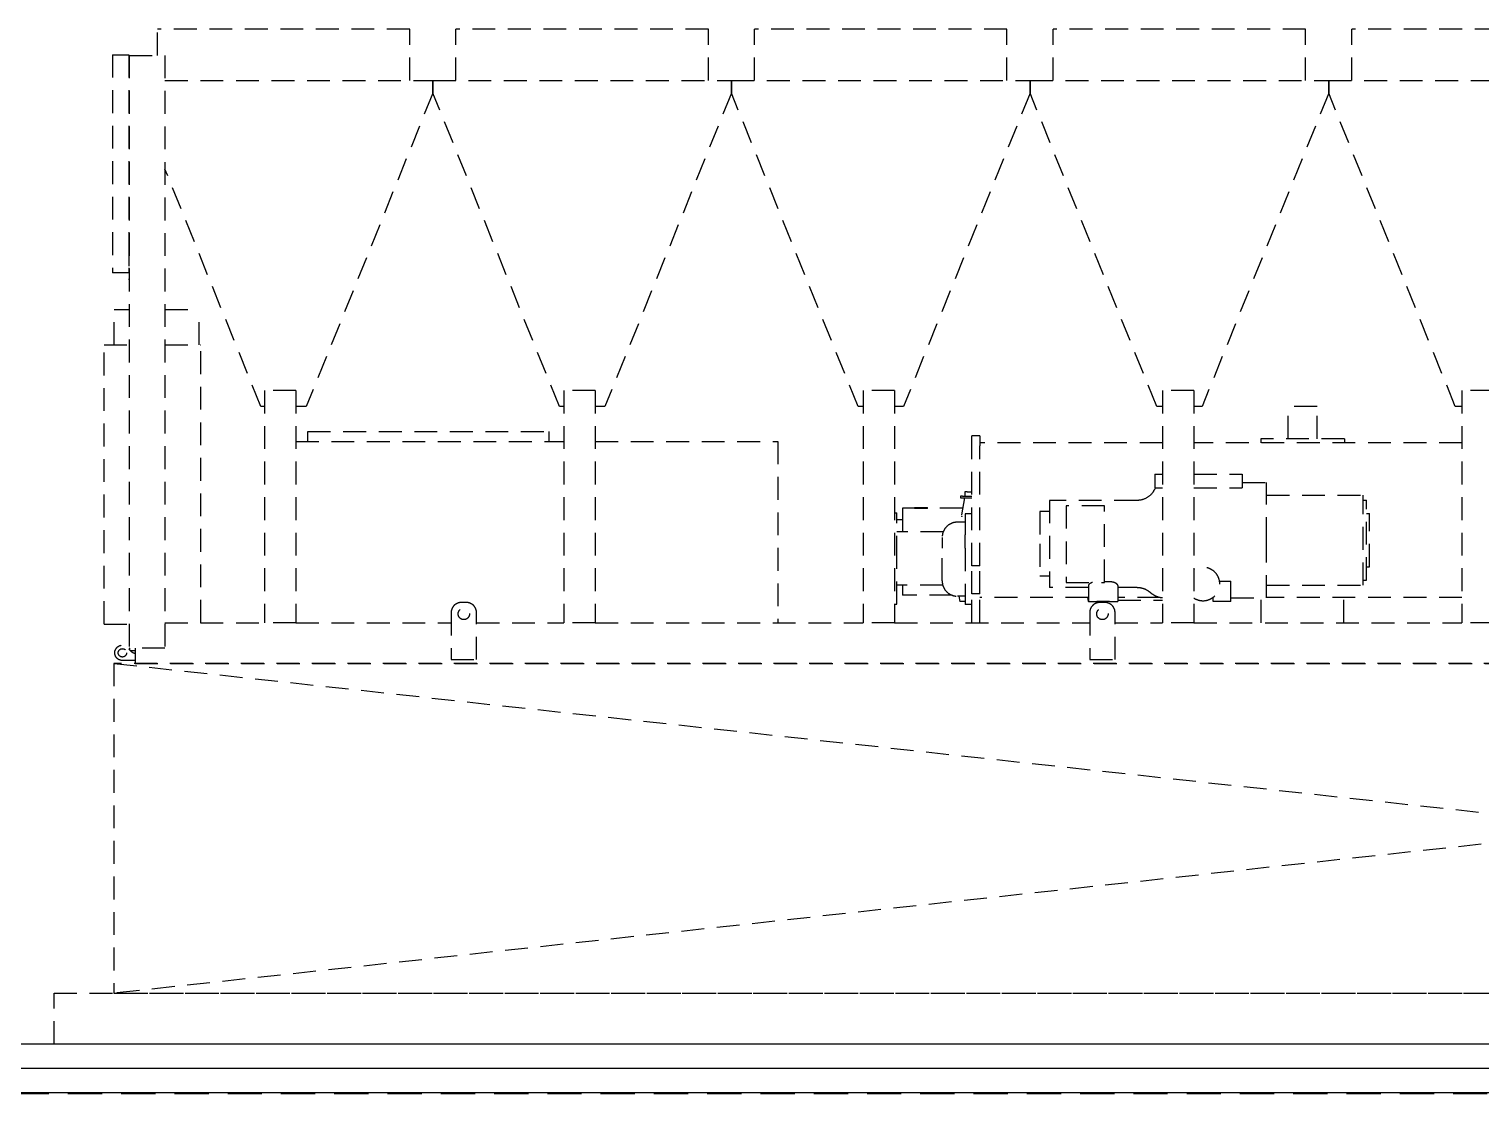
# Model space of a CAD drawing. Header units: millimetres. Extents: x 19868 to 801382, y -4805 to 85279.
# Drawn here: x 122075 to 127798, y 74882 to 79079 of the extents above; entities that cross this region are included whole.
import ezdxf

# ---------------------------------------------------------------- set-up
doc = ezdxf.new("R2010")
doc.units = ezdxf.units.MM
doc.header["$LTSCALE"] = 250
doc.linetypes.add('HID', pattern=[2.8, 1.8, -1])
for name, color, linetype in [('A-ELE-252', 252, 'Continuous'), ('A-FIN', 6, 'Continuous'), ('A-FIN-8', 8, 'Continuous'), ('A-HAT-WIREMESH', 9, 'g_mesh'), ('A-WP', 1, 'HID')]:
    doc.layers.add(name, color=color, linetype=linetype)
doc.styles.add('Gdim', font='')
doc.styles.get('Gdim').set_extended_font_data('Dotum')
doc.linetypes.add('g_mesh', pattern='A,10,-0.8,["X",Gdim,S=0.6,R=0,X=-0.15,Y=-0.3],-0.8', length=11.6)

# ---------------------------------------------------------------- blocks, each defined once
blk = doc.blocks.new('냉동기')
at = {"layer": 'A-ELE-252', "linetype": 'HID', "ltscale": 0.2, "extrusion": (0, 1, 0)}
for p, q in [((198171.1, 69695.9), (197176.1, 69695.9)), ((197176.1, 69591.9), (197176.1, 69695.9)), ((198171.1, 69695.9), (197176.1, 69695.9)), ((197176.1, 69591.9), (197176.1, 69695.9)), ((198171.1, 69493.4), (198171.1, 69695.9)), ((198171.1, 69493.4), (198171.1, 69695.9)), ((199348.1, 69695.9), (198353.1, 69695.9)), ((198353.1, 69493.4), (198353.1, 69695.9)), ((199348.1, 69695.9), (198353.1, 69695.9)), ((198353.1, 69493.4), (198353.1, 69695.9)), ((199348.1, 69493.4), (199348.1, 69695.9)), ((199348.1, 69493.4), (199348.1, 69695.9)), ((200525.1, 69695.9), (199530.1, 69695.9)), ((199530.1, 69493.4), (199530.1, 69695.9)), ((200525.1, 69695.9), (199530.1, 69695.9)), ((199530.1, 69493.4), (199530.1, 69695.9)), ((200525.1, 69493.4), (200525.1, 69695.9)), ((200525.1, 69493.4), (200525.1, 69695.9)), ((201702.1, 69695.9), (200707.1, 69695.9)), ((200707.1, 69493.4), (200707.1, 69695.9)), ((201702.1, 69695.9), (200707.1, 69695.9)), ((200707.1, 69493.4), (200707.1, 69695.9)), ((201702.1, 69493.4), (201702.1, 69695.9)), ((201702.1, 69493.4), (201702.1, 69695.9)), ((202879.1, 69695.9), (201884.1, 69695.9)), ((201884.1, 69493.4), (201884.1, 69695.9)), ((202879.1, 69695.9), (201884.1, 69695.9)), ((201884.1, 69493.4), (201884.1, 69695.9)), ((196999.1, 69594.9), (197063.1, 69594.9)), ((196999.1, 69594.9), (196999.1, 68734.9)), ((196999.1, 69594.9), (197063.1, 69594.9)), ((196999.1, 69594.9), (196999.1, 68734.9)), ((197063.1, 69594.9), (197063.1, 68734.9)), ((197063.1, 69594.9), (197063.1, 68734.9)), ((197065.1, 69591.9), (197065.1, 67255.4)), ((197065.1, 69591.9), (197206.1, 69591.9)), ((197065.1, 69591.9), (197065.1, 67255.4)), ((197065.1, 69591.9), (197206.1, 69591.9)), ((197206.1, 69591.9), (197206.1, 67255.4)), ((197206.1, 69591.9), (197206.1, 67255.4)), ((197206.1, 69493.4), (198262.1, 69493.4)), ((197206.1, 69493.4), (198262.1, 69493.4)), ((198262.1, 69443.4), (198262.1, 69493.4)), ((198262.1, 69493.4), (199439.1, 69493.4)), ((198262.1, 69493.4), (198262.1, 69443.4)), ((198262.1, 69443.4), (198262.1, 69493.4)), ((198262.1, 69493.4), (199439.1, 69493.4)), ((198262.1, 69493.4), (198262.1, 69443.4)), ((199439.1, 69493.4), (199439.1, 69443.4)), ((199439.1, 69443.4), (199439.1, 69493.4)), ((199439.1, 69493.4), (200616.1, 69493.4)), ((199439.1, 69443.4), (199439.1, 69493.4)), ((199439.1, 69493.4), (200616.1, 69493.4)), ((199439.1, 69493.4), (199439.1, 69443.4)), ((200616.1, 69493.4), (200616.1, 69443.4)), ((200616.1, 69443.4), (200616.1, 69493.4)), ((200616.1, 69493.4), (201793.1, 69493.4)), ((200616.1, 69493.4), (200616.1, 69443.4)), ((200616.1, 69443.4), (200616.1, 69493.4)), ((200616.1, 69493.4), (201793.1, 69493.4)), ((201793.1, 69493.4), (201793.1, 69443.4)), ((201793.1, 69443.4), (201793.1, 69493.4)), ((201793.1, 69493.4), (202970.1, 69493.4)), ((201793.1, 69443.4), (201793.1, 69493.4)), ((201793.1, 69493.4), (202970.1, 69493.4)), ((201793.1, 69493.4), (201793.1, 69443.4)), ((198262.1, 69443.4), (197763.2, 68208.4)), ((198262.1, 69443.4), (197763.2, 68208.4)), ((198761.1, 68208.4), (198262.1, 69443.4)), ((198761.1, 68208.4), (198262.1, 69443.4)), ((199439.1, 69443.4), (198940.2, 68208.4)), ((199439.1, 69443.4), (198940.2, 68208.4)), ((199938.1, 68208.4), (199439.1, 69443.4)), ((199938.1, 68208.4), (199439.1, 69443.4)), ((200616.1, 69443.4), (200117.2, 68208.4)), ((200616.1, 69443.4), (200117.2, 68208.4)), ((201115.1, 68208.4), (200616.1, 69443.4)), ((201115.1, 68208.4), (200616.1, 69443.4)), ((201793.1, 69443.4), (201294.2, 68208.4)), ((201793.1, 69443.4), (201294.2, 68208.4)), ((202292.1, 68208.4), (201793.1, 69443.4)), ((202292.1, 68208.4), (201793.1, 69443.4)), ((197584.1, 68208.4), (197206.1, 69143.9)), ((197584.1, 68208.4), (197206.1, 69143.9)), ((197065.1, 68850.9), (197063.1, 68850.9)), ((197063.1, 68850.9), (197063.1, 68707.9)), ((197065.1, 68850.9), (197063.1, 68850.9)), ((197063.1, 68850.9), (197063.1, 68707.9)), ((197063.1, 68734.9), (196999.1, 68734.9)), ((197063.1, 68734.9), (196999.1, 68734.9)), ((197063.1, 68707.9), (197065.1, 68707.9)), ((197063.1, 68707.9), (197065.1, 68707.9)), ((197006.1, 68590.4), (197065.1, 68590.4)), ((197006.1, 68450.9), (197006.1, 68590.4)), ((197006.1, 68590.4), (197065.1, 68590.4)), ((197006.1, 68450.9), (197006.1, 68590.4)), ((197206.1, 68590.4), (197341.1, 68590.4)), ((197206.1, 68590.4), (197341.1, 68590.4)), ((197341.1, 68450.9), (197341.1, 68590.4)), ((197341.1, 68450.9), (197341.1, 68590.4)), ((196966.1, 67350.9), (196966.1, 68450.9)), ((196966.1, 68450.9), (197065.1, 68450.9)), ((196966.1, 67350.9), (196966.1, 68450.9)), ((196966.1, 68450.9), (197065.1, 68450.9)), ((197206.1, 68450.9), (197347.6, 68450.9)), ((197206.1, 68450.9), (197347.6, 68450.9)), ((197347.6, 67355.9), (197347.6, 68450.9)), ((197347.6, 67355.9), (197347.6, 68450.9)), ((197598.1, 68270.9), (197598.1, 67355.9)), ((197722.1, 68270.9), (197598.1, 68270.9)), ((197598.1, 68270.9), (197598.1, 67355.9)), ((197722.1, 68270.9), (197598.1, 68270.9)), ((197722.1, 68270.9), (197722.1, 67355.9)), ((197722.1, 68270.9), (197722.1, 67355.9)), ((198778.1, 68270.9), (198778.1, 67355.9)), ((198902.1, 68270.9), (198778.1, 68270.9)), ((198778.1, 68270.9), (198778.1, 67355.9)), ((198902.1, 68270.9), (198778.1, 68270.9)), ((198902.1, 68270.9), (198902.1, 67355.9)), ((198902.1, 68270.9), (198902.1, 67355.9)), ((199958.1, 68270.9), (199958.1, 67355.9)), ((200082.1, 68270.9), (199958.1, 68270.9)), ((199958.1, 68270.9), (199958.1, 67355.9)), ((200082.1, 68270.9), (199958.1, 68270.9)), ((200082.1, 68270.9), (200082.1, 67355.9)), ((200082.1, 68270.9), (200082.1, 67355.9)), ((201138.1, 68270.9), (201138.1, 67355.9)), ((201262.1, 68270.9), (201138.1, 68270.9)), ((201138.1, 68270.9), (201138.1, 67355.9)), ((201262.1, 68270.9), (201138.1, 68270.9)), ((201262.1, 68270.9), (201262.1, 67355.9)), ((201262.1, 68270.9), (201262.1, 67355.9)), ((202318.1, 68270.9), (202318.1, 67355.9)), ((202442.1, 68270.9), (202318.1, 68270.9)), ((202318.1, 68270.9), (202318.1, 67355.9)), ((202442.1, 68270.9), (202318.1, 68270.9)), ((197598.1, 68208.4), (197584.1, 68208.4)), ((197598.1, 68208.4), (197584.1, 68208.4)), ((197763.2, 68208.4), (197722.1, 68208.4)), ((197763.2, 68208.4), (197722.1, 68208.4)), ((198778.1, 68208.4), (198761.1, 68208.4)), ((198778.1, 68208.4), (198761.1, 68208.4)), ((198940.2, 68208.4), (198902.1, 68208.4)), ((198940.2, 68208.4), (198902.1, 68208.4)), ((199958.1, 68208.4), (199938.1, 68208.4)), ((199958.1, 68208.4), (199938.1, 68208.4)), ((200117.2, 68208.4), (200082.1, 68208.4)), ((200117.2, 68208.4), (200082.1, 68208.4)), ((201138.1, 68208.4), (201115.1, 68208.4)), ((201138.1, 68208.4), (201115.1, 68208.4)), ((201294.2, 68208.4), (201262.1, 68208.4)), ((201294.2, 68208.4), (201262.1, 68208.4)), ((201747.1, 68208.3), (201633.1, 68208.3)), ((201633.1, 68081.3), (201633.1, 68208.3)), ((201747.1, 68208.3), (201633.1, 68208.3)), ((201633.1, 68081.3), (201633.1, 68208.3)), ((201747.1, 68081.3), (201747.1, 68208.3)), ((201747.1, 68081.3), (201747.1, 68208.3)), ((202318.1, 68208.4), (202292.1, 68208.4)), ((202318.1, 68208.4), (202292.1, 68208.4)), ((197769.1, 68070.9), (197769.1, 68110.2)), ((197769.1, 68110.2), (198719.1, 68110.2)), ((197769.1, 68070.9), (197769.1, 68110.2)), ((197769.1, 68110.2), (198719.1, 68110.2)), ((198719.1, 68110.2), (198719.1, 68070.9)), ((198719.1, 68110.2), (198719.1, 68070.9)), ((197722.1, 68070.9), (198778.1, 68070.9)), ((197722.1, 68070.9), (198778.1, 68070.9)), ((198902.1, 68070.9), (199622.1, 68070.9)), ((198902.1, 68070.9), (199622.1, 68070.9)), ((199622.1, 68070.9), (199622.1, 67355.9)), ((199622.1, 68070.9), (199622.1, 67355.9)), ((200386.1, 68052.9), (200386.1, 68092.9)), ((200418.1, 68092.9), (200386.1, 68092.9)), ((200386.1, 68052.9), (200386.1, 68092.9)), ((200418.1, 68092.9), (200386.1, 68092.9)), ((200386.1, 67580.9), (200386.1, 68052.9)), ((200386.1, 67580.9), (200386.1, 68052.9)), ((200418.1, 68092.9), (200418.1, 68052.9)), ((200418.1, 68092.9), (200418.1, 68052.9)), ((201138.1, 68064.9), (200418.1, 68064.9)), ((201138.1, 68064.9), (200418.1, 68064.9)), ((200418.1, 67580.9), (200418.1, 68052.9)), ((200418.1, 67580.9), (200418.1, 68052.9)), ((202318.1, 68064.9), (201262.1, 68064.9)), ((202318.1, 68064.9), (201262.1, 68064.9)), ((201855.1, 68081.3), (201525.1, 68081.3)), ((201525.1, 68081.3), (201525.1, 68064.9)), ((201855.1, 68081.3), (201525.1, 68081.3)), ((201525.1, 68081.3), (201525.1, 68064.9)), ((201855.1, 68081.3), (201855.1, 68064.9)), ((201855.1, 68081.3), (201855.1, 68064.9)), ((201107.9, 67942.1), (201138.1, 67942.1)), ((201107.9, 67942.1), (201107.9, 67887.2)), ((201107.9, 67942.1), (201138.1, 67942.1)), ((201107.9, 67942.1), (201107.9, 67887.2)), ((201262.1, 67942.1), (201452.6, 67942.1)), ((201262.1, 67942.1), (201452.6, 67942.1)), ((201452.6, 67942.1), (201452.6, 67887.2)), ((201452.6, 67942.1), (201452.6, 67887.2)), ((201107.9, 67887.2), (201138.1, 67887.2)), ((201107.9, 67887.2), (201138.1, 67887.2)), ((201262.1, 67887.2), (201452.6, 67887.2)), ((201262.1, 67887.2), (201452.6, 67887.2)), ((201452.6, 67909.1), (201548.1, 67909.1)), ((201452.6, 67909.1), (201548.1, 67909.1)), ((201548.1, 67681.5), (201548.1, 67909.1)), ((201548.1, 67681.5), (201548.1, 67909.1)), ((200344.7, 67854.9), (200342.4, 67854.9)), ((200342.4, 67854.9), (200342.4, 67848.5)), ((200344.7, 67854.9), (200342.4, 67854.9)), ((200342.4, 67854.9), (200342.4, 67848.5)), ((200342.4, 67848.5), (200344.7, 67848.5)), ((200342.4, 67848.5), (200344.7, 67848.5)), ((200350.3, 67854.9), (200344.7, 67854.9)), ((200350.3, 67854.9), (200344.7, 67854.9)), ((200344.7, 67848.5), (200350.3, 67848.5)), ((200344.7, 67848.5), (200350.3, 67848.5)), ((200357.4, 67848.5), (200345.6, 67781.9)), ((200357.4, 67848.5), (200345.6, 67781.9)), ((200350.3, 67854.9), (200386.1, 67854.9)), ((200350.3, 67854.9), (200386.1, 67854.9)), ((200350.3, 67848.5), (200386.1, 67848.5)), ((200350.3, 67848.5), (200386.1, 67848.5)), ((200361.2, 67872), (200358.3, 67872)), ((200358.3, 67872), (200358.3, 67854.9)), ((200361.2, 67872), (200358.3, 67872)), ((200358.3, 67872), (200358.3, 67854.9)), ((200368.4, 67872), (200361.2, 67872)), ((200368.4, 67872), (200361.2, 67872)), ((200368.4, 67872), (200386.1, 67872)), ((200368.4, 67872), (200386.1, 67872)), ((200692.3, 67838.2), (200692.3, 67495.3)), ((201038, 67838.2), (200692.3, 67838.2)), ((200692.3, 67838.2), (200692.3, 67495.3)), ((201038, 67838.2), (200692.3, 67838.2)), ((201548.1, 67859.3), (201929.1, 67859.3)), ((201548.1, 67859.3), (201929.1, 67859.3)), ((201929.1, 67503.7), (201929.1, 67859.3)), ((201929.1, 67503.7), (201929.1, 67859.3)), ((201929.1, 67839), (201941.8, 67839)), ((201929.1, 67839), (201941.8, 67839)), ((201941.8, 67524), (201941.8, 67839)), ((201941.8, 67524), (201941.8, 67839)), ((200082.1, 67788.9), (200091.1, 67788.9)), ((200082.1, 67788.9), (200091.1, 67788.9)), ((200091.1, 67608.9), (200091.1, 67788.9)), ((200091.1, 67608.9), (200091.1, 67788.9)), ((200091.1, 67763.1), (200113.3, 67763.1)), ((200091.1, 67763.1), (200113.3, 67763.1)), ((200113.3, 67807.2), (200113.3, 67714.4)), ((200161.1, 67807.2), (200113.3, 67807.2)), ((200113.3, 67807.2), (200113.3, 67714.4)), ((200161.1, 67807.2), (200113.3, 67807.2)), ((200161.1, 67809.7), (200211.7, 67809.7)), ((200161.1, 67806.1), (200161.1, 67809.7)), ((200161.1, 67809.7), (200211.7, 67809.7)), ((200161.1, 67806.1), (200161.1, 67809.7)), ((200211.7, 67806.1), (200161.1, 67806.1)), ((200211.7, 67806.1), (200161.1, 67806.1)), ((200211.7, 67806.1), (200211.7, 67809.7)), ((200211.7, 67806.1), (200211.7, 67809.7)), ((200350.1, 67807.2), (200211.7, 67807.2)), ((200350.1, 67807.2), (200211.7, 67807.2)), ((200359.6, 67769.9), (200358.5, 67769.9)), ((200359.6, 67769.9), (200358.5, 67769.9)), ((200386.1, 67785.4), (200359.6, 67785.4)), ((200359.6, 67785.4), (200359.6, 67701.9)), ((200386.1, 67785.4), (200359.6, 67785.4)), ((200359.6, 67785.4), (200359.6, 67701.9)), ((200654.2, 67794.1), (200654.2, 67666.8)), ((200692.3, 67794.1), (200654.2, 67794.1)), ((200654.2, 67794.1), (200654.2, 67666.8)), ((200692.3, 67794.1), (200654.2, 67794.1)), ((200757.7, 67816.9), (200757.7, 67514.8)), ((200909.5, 67816.9), (200757.7, 67816.9)), ((200757.7, 67816.9), (200757.7, 67514.8)), ((200909.5, 67816.9), (200757.7, 67816.9)), ((200909.5, 67514.8), (200909.5, 67816.9)), ((200909.5, 67514.8), (200909.5, 67816.9)), ((201941.8, 67786.3), (201954.5, 67786.3)), ((201941.8, 67786.3), (201954.5, 67786.3)), ((201954.5, 67576.7), (201954.5, 67786.3)), ((201954.5, 67576.7), (201954.5, 67786.3)), ((200273.8, 67714.4), (200091.1, 67714.4)), ((200273.8, 67714.4), (200091.1, 67714.4)), ((200359.6, 67752.4), (200329.6, 67752.4)), ((200359.6, 67752.4), (200329.6, 67752.4)), ((200269.6, 67692.4), (200269.6, 67649.7)), ((200269.6, 67692.4), (200269.6, 67649.7)), ((200269.6, 67520.7), (200269.6, 67649.7)), ((200269.6, 67520.7), (200269.6, 67649.7)), ((200359.6, 67649.7), (200359.6, 67701.9)), ((200359.6, 67649.7), (200359.6, 67701.9)), ((200359.6, 67649.7), (200359.6, 67427.7)), ((200359.6, 67649.7), (200359.6, 67427.7)), ((200654.2, 67666.8), (200654.2, 67539.4)), ((200654.2, 67666.8), (200654.2, 67539.4)), ((201548.1, 67453.9), (201548.1, 67681.5)), ((201548.1, 67453.9), (201548.1, 67681.5)), ((200091.1, 67428.9), (200091.1, 67608.9)), ((200091.1, 67428.9), (200091.1, 67608.9)), ((200386.1, 67469.9), (200386.1, 67580.9)), ((200418.1, 67580.9), (200386.1, 67580.9)), ((200386.1, 67469.9), (200386.1, 67580.9)), ((200418.1, 67580.9), (200386.1, 67580.9)), ((200418.1, 67469.9), (200418.1, 67580.9)), ((200418.1, 67469.9), (200418.1, 67580.9)), ((200692.3, 67539.4), (200654.2, 67539.4)), ((200692.3, 67539.4), (200654.2, 67539.4)), ((201941.8, 67576.7), (201954.5, 67576.7)), ((201941.8, 67576.7), (201954.5, 67576.7)), ((200272.2, 67503.5), (200091.1, 67503.5)), ((200272.2, 67503.5), (200091.1, 67503.5)), ((200113.3, 67503.5), (200113.3, 67464.3)), ((200113.3, 67503.5), (200113.3, 67464.3)), ((200846.2, 67495.3), (200692.3, 67495.3)), ((200846.2, 67495.3), (200692.3, 67495.3)), ((200757.7, 67514.8), (200909.5, 67514.8)), ((200757.7, 67514.8), (200909.5, 67514.8)), ((200846.2, 67503.3), (200846.2, 67440.2)), ((200846.2, 67503.3), (200846.2, 67440.2)), ((200929.5, 67517.4), (200909.5, 67517.4)), ((200929.5, 67517.4), (200909.5, 67517.4)), ((200962.1, 67503.3), (200962.1, 67440.2)), ((200962.1, 67503.3), (200962.1, 67440.2)), ((201038, 67495.3), (200962.1, 67495.3)), ((201038, 67495.3), (200962.1, 67495.3)), ((201363, 67519.5), (201407.5, 67519.5)), ((201363, 67519.5), (201407.5, 67519.5)), ((201407.5, 67440.2), (201407.5, 67519.5)), ((201407.5, 67440.2), (201407.5, 67519.5)), ((201548.1, 67503.7), (201929.1, 67503.7)), ((201548.1, 67503.7), (201929.1, 67503.7)), ((201929.1, 67524), (201941.8, 67524)), ((201929.1, 67524), (201941.8, 67524)), ((198394.1, 67435.9), (198374.1, 67435.9)), ((198394.1, 67435.9), (198374.1, 67435.9)), ((200082.1, 67428.9), (200091.1, 67428.9)), ((200082.1, 67428.9), (200091.1, 67428.9)), ((200309.1, 67464.3), (200113.3, 67464.3)), ((200309.1, 67464.3), (200113.3, 67464.3)), ((200359.6, 67460.7), (200329.6, 67460.7)), ((200359.6, 67460.7), (200329.6, 67460.7)), ((200335.1, 67460.7), (200338.7, 67440.2)), ((200335.1, 67460.7), (200338.7, 67440.2)), ((200359.6, 67440.2), (200338.7, 67440.2)), ((200359.6, 67440.2), (200338.7, 67440.2)), ((200386.1, 67427.7), (200359.6, 67427.7)), ((200386.1, 67427.7), (200359.6, 67427.7)), ((200386.1, 67355.9), (200386.1, 67469.9)), ((200418.1, 67469.9), (200386.1, 67469.9)), ((200386.1, 67355.9), (200386.1, 67469.9)), ((200418.1, 67469.9), (200386.1, 67469.9)), ((200418.1, 67355.9), (200418.1, 67469.9)), ((200418.1, 67355.9), (200418.1, 67469.9)), ((200846.2, 67454.9), (200418.1, 67454.9)), ((200846.2, 67454.9), (200418.1, 67454.9)), ((200843, 67454.9), (200845.6, 67440.2)), ((200843, 67454.9), (200845.6, 67440.2)), ((200846.2, 67440.2), (200845.6, 67440.2)), ((200846.2, 67440.2), (200845.6, 67440.2)), ((200846.2, 67440.2), (200878.7, 67440.2)), ((200846.2, 67440.2), (200878.7, 67440.2)), ((200929.5, 67440.2), (200878.7, 67440.2)), ((200929.5, 67440.2), (200878.7, 67440.2)), ((200911.1, 67435.9), (200891.1, 67435.9)), ((200911.1, 67435.9), (200891.1, 67435.9)), ((200929.5, 67440.2), (200962.1, 67440.2)), ((200929.5, 67440.2), (200962.1, 67440.2)), ((201129, 67454.9), (200962.1, 67454.9)), ((201129, 67454.9), (200962.1, 67454.9)), ((200962.1, 67445.4), (201138.1, 67445.4)), ((200962.1, 67445.4), (201138.1, 67445.4)), ((201334.6, 67453.9), (201338.2, 67453.9)), ((201334.6, 67453.9), (201338.2, 67453.9)), ((201338, 67440.2), (201338, 67453.9)), ((201338, 67440.2), (201338, 67453.9)), ((201338.2, 67440.2), (201338, 67440.2)), ((201338.2, 67440.2), (201338, 67440.2)), ((201338.2, 67440.2), (201338.2, 67456.5)), ((201338.2, 67440.2), (201338.2, 67456.5)), ((201407.5, 67440.2), (201338.2, 67440.2)), ((201407.5, 67440.2), (201338.2, 67440.2)), ((201407.5, 67453.9), (201548.1, 67453.9)), ((201407.5, 67453.9), (201548.1, 67453.9)), ((201527.6, 67355.9), (201527.6, 67453.9)), ((201527.6, 67355.9), (201527.6, 67453.9)), ((202318.1, 67454.9), (201548.1, 67454.9)), ((202318.1, 67454.9), (201548.1, 67454.9)), ((201852.6, 67355.9), (201852.6, 67454.9)), ((201852.6, 67355.9), (201852.6, 67454.9)), ((198334.1, 67395.9), (198334.1, 67210.9)), ((198334.1, 67395.9), (198334.1, 67210.9)), ((198434.1, 67210.9), (198434.1, 67395.9)), ((198434.1, 67210.9), (198434.1, 67395.9)), ((200851.1, 67395.9), (200851.1, 67210.9)), ((200851.1, 67395.9), (200851.1, 67210.9)), ((200951.1, 67210.9), (200951.1, 67395.9)), ((200951.1, 67210.9), (200951.1, 67395.9)), ((196966.1, 67350.9), (197065.1, 67350.9)), ((196966.1, 67350.9), (197065.1, 67350.9)), ((197206.1, 67355.9), (197598.1, 67355.9)), ((197206.1, 67355.9), (197598.1, 67355.9)), ((197722.1, 67355.9), (197598.1, 67355.9)), ((197722.1, 67355.9), (197598.1, 67355.9)), ((197722.1, 67355.9), (198334.1, 67355.9)), ((197722.1, 67355.9), (198334.1, 67355.9)), ((198434.1, 67355.9), (198778.1, 67355.9)), ((198434.1, 67355.9), (198778.1, 67355.9)), ((198902.1, 67355.9), (198778.1, 67355.9)), ((198902.1, 67355.9), (198778.1, 67355.9)), ((198902.1, 67355.9), (199958.1, 67355.9)), ((198902.1, 67355.9), (199958.1, 67355.9)), ((200082.1, 67355.9), (199958.1, 67355.9)), ((200082.1, 67355.9), (199958.1, 67355.9)), ((200082.1, 67355.9), (200851.1, 67355.9)), ((200082.1, 67355.9), (200851.1, 67355.9)), ((200951.1, 67355.9), (201138.1, 67355.9)), ((200951.1, 67355.9), (201138.1, 67355.9)), ((201262.1, 67355.9), (201138.1, 67355.9)), ((201262.1, 67355.9), (201138.1, 67355.9)), ((201262.1, 67355.9), (202318.1, 67355.9)), ((201262.1, 67355.9), (202318.1, 67355.9)), ((202442.1, 67355.9), (202318.1, 67355.9)), ((202442.1, 67355.9), (202318.1, 67355.9)), ((197206.1, 67255.4), (197065.1, 67255.4)), ((197206.1, 67255.4), (197065.1, 67255.4)), ((197067.6, 67247.9), (197067.6, 67255.4)), ((197067.6, 67247.9), (197067.6, 67255.4)), ((197088.1, 67255.4), (197088.1, 67195.9)), ((197088.1, 67255.4), (197088.1, 67195.9)), ((197088.1, 67207.4), (197038.1, 67207.4)), ((197088.1, 67207.4), (197038.1, 67207.4)), ((197088.1, 67245.9), (197069.5, 67245.9)), ((197088.1, 67245.9), (197069.5, 67245.9)), ((197088.1, 67195.9), (208852.1, 67195.9)), ((197088.1, 67195.9), (208852.1, 67195.9)), ((198334.1, 67210.9), (198434.1, 67210.9)), ((198334.1, 67210.9), (198434.1, 67210.9)), ((200851.1, 67210.9), (200951.1, 67210.9)), ((200851.1, 67210.9), (200951.1, 67210.9))]:
    blk.add_line(p, q, dxfattribs=at)
at = {"layer": 'A-ELE-252', "linetype": 'HID', "ltscale": 0.2}
for centre, radius in [((198384.1, 67390.9), 22.5), ((198384.1, 67390.9), 22.5), ((200901.1, 67390.9), 22.5), ((200901.1, 67390.9), 22.5), ((197038.1, 67237.4), 16.5), ((197038.1, 67237.4), 16.5)]:
    blk.add_circle(centre, radius, dxfattribs=at)
at = {"layer": 'A-ELE-252', "linetype": 'HID', "ltscale": 0.2, "extrusion": (0, 0, -1)}
for centre, radius, start, end in [((-201038, 67914.4), 76.2, 211.3602, 270), ((-201038, 67914.4), 76.2, 211.3602, 270), ((-201038, 67419.1), 76.2, 90, 131.2321), ((-201038, 67419.1), 76.2, 90, 131.2321), ((-197038.1, 67237.4), 30, 270, 148.091), ((-197038.1, 67237.4), 30, 270, 148.091)]:
    blk.add_arc(centre, radius, start, end, dxfattribs=at)
at = {"layer": 'A-ELE-252', "linetype": 'HID', "ltscale": 0.2}
for centre, radius, start, end in [((200329.6, 67692.4), 60, 90, 180), ((200329.6, 67692.4), 60, 90, 180), ((201297.8, 67508.8), 66, 237.2949, 122.7051), ((201297.8, 67508.8), 66, 237.2949, 122.7051), ((200329.6, 67520.7), 60, 180, 270), ((200329.6, 67520.7), 60, 180, 270), ((198374.1, 67395.9), 40, 90, 180), ((198374.1, 67395.9), 40, 90, 180), ((198394.1, 67395.9), 40, 0, 90), ((198394.1, 67395.9), 40, 0, 90), ((200891.1, 67395.9), 40, 90, 180), ((200891.1, 67395.9), 40, 90, 180), ((200911.1, 67395.9), 40, 0, 90), ((200911.1, 67395.9), 40, 0, 90), ((197097.6, 67274.4), 40, 211.909, 256.3756), ((197097.6, 67274.4), 40, 211.909, 256.3756)]:
    blk.add_arc(centre, radius, start, end, dxfattribs=at)
blk.add_open_spline([(201103.1, 67874.8), (201105.5, 67878.9), (201108.2, 67882.9), (201111.7, 67887.2)], degree=3, dxfattribs=at)
blk.add_open_spline([(201103.1, 67874.8), (201105.5, 67878.9), (201108.2, 67882.9), (201111.7, 67887.2)], degree=3, dxfattribs=at)
for points, knots in [([(200348.6, 67773.7), (200347.8, 67774.5), (200347, 67775.6), (200346.5, 67776.6), (200346.4, 67776.8)], [0, 0, 0, 0, 4.584993, 5.730325, 5.730325, 5.730325, 5.730325]), ([(200348.6, 67773.7), (200347.8, 67774.5), (200347, 67775.6), (200346.5, 67776.6), (200346.4, 67776.8)], [0, 0, 0, 0, 4.584993, 5.730325, 5.730325, 5.730325, 5.730325]), ([(200861.6, 67514.8), (200861.3, 67514.7), (200861, 67514.6), (200859, 67513.9), (200857.5, 67513.2), (200854.6, 67511.9), (200853.1, 67511.1), (200850.7, 67509.5), (200849.6, 67508.7), (200847.9, 67507), (200847.2, 67506.2), (200846.4, 67504.7), (200846.2, 67503.9), (200846.2, 67503.3)], [1.749819, 1.749819, 1.749819, 1.749819, 1.848405, 1.848405, 2.46454, 2.46454, 3.12802, 3.12802, 3.791501, 3.791501, 4.454982, 4.454982, 5.118463, 5.118463, 5.118463, 5.118463]), ([(200861.6, 67514.8), (200861.3, 67514.7), (200861, 67514.6), (200859, 67513.9), (200857.5, 67513.2), (200854.6, 67511.9), (200853.1, 67511.1), (200850.7, 67509.5), (200849.6, 67508.7), (200847.9, 67507), (200847.2, 67506.2), (200846.4, 67504.7), (200846.2, 67503.9), (200846.2, 67503.3)], [1.749819, 1.749819, 1.749819, 1.749819, 1.848405, 1.848405, 2.46454, 2.46454, 3.12802, 3.12802, 3.791501, 3.791501, 4.454982, 4.454982, 5.118463, 5.118463, 5.118463, 5.118463]), ([(200962.1, 67503.3), (200962.1, 67503.9), (200961.9, 67504.7), (200961, 67506.2), (200960.3, 67507), (200958.6, 67508.7), (200957.5, 67509.5), (200955.1, 67511.1), (200953.7, 67511.9), (200950.8, 67513.2), (200949.2, 67513.9), (200945.7, 67515.1), (200943.9, 67515.6), (200939.9, 67516.5), (200937.9, 67516.8), (200933.7, 67517.3), (200931.6, 67517.4), (200929.5, 67517.4)], [15.063376, 15.063376, 15.063376, 15.063376, 15.726857, 15.726857, 16.390338, 16.390338, 17.053819, 17.053819, 17.7173, 17.7173, 18.333435, 18.333435, 18.94957, 18.94957, 19.565705, 19.565705, 20.181839, 20.181839, 20.181839, 20.181839]), ([(200962.1, 67503.3), (200962.1, 67503.9), (200961.9, 67504.7), (200961, 67506.2), (200960.3, 67507), (200958.6, 67508.7), (200957.5, 67509.5), (200955.1, 67511.1), (200953.7, 67511.9), (200950.8, 67513.2), (200949.2, 67513.9), (200945.7, 67515.1), (200943.9, 67515.6), (200939.9, 67516.5), (200937.9, 67516.8), (200933.7, 67517.3), (200931.6, 67517.4), (200929.5, 67517.4)], [15.063376, 15.063376, 15.063376, 15.063376, 15.726857, 15.726857, 16.390338, 16.390338, 17.053819, 17.053819, 17.7173, 17.7173, 18.333435, 18.333435, 18.94957, 18.94957, 19.565705, 19.565705, 20.181839, 20.181839, 20.181839, 20.181839]), ([(201138.1, 67454), (201130.9, 67454.2), (201124, 67455.7), (201111, 67460.5), (201105, 67463.8), (201095.6, 67470.3), (201091.8, 67473.3), (201088.2, 67476.4)], [0.099964, 0.099964, 0.099964, 0.099964, 1.149694, 1.149694, 2.332517, 2.332517, 3.247424, 3.247424, 3.247424, 3.247424]), ([(201138.1, 67454), (201130.9, 67454.2), (201124, 67455.7), (201111, 67460.5), (201105, 67463.8), (201095.6, 67470.3), (201091.8, 67473.3), (201088.2, 67476.4)], [0.099964, 0.099964, 0.099964, 0.099964, 1.149694, 1.149694, 2.332517, 2.332517, 3.247424, 3.247424, 3.247424, 3.247424])]:
    blk.add_open_spline(points, degree=3, knots=knots, dxfattribs=at)
blk = doc.blocks.new('A$C28c004de')
at = {"layer": 'A-ELE-252', "linetype": 'HID', "ltscale": 0.2}
blk.add_lwpolyline([(3061.3, 1500), (3061.3, 200), (14991.3, 200), (14991.3, 1500)], close=True, dxfattribs=at)
for points in [[(14991.3, 1500), (3061.3, 200)], [(3061.3, 1500), (14991.3, 200)], [(2825, 0), (2825, 200), (15295, 200), (15295, 0)]]:
    blk.add_lwpolyline(points, dxfattribs=at)
blk.add_blockref('냉동기', (-193943.8, -65695.9), dxfattribs=at)

msp = doc.modelspace()

# ---------------------------------------------------------------- linework, layer by layer
at = {"layer": 'A-FIN'}
msp.add_line((118456.2, 75078.9), (158820.2, 75078.9), dxfattribs=at)
at = {"layer": 'A-FIN-8'}
msp.add_line((159320, 74886.9), (117956.4, 74886.9), dxfattribs=at)
at = {"layer": 'A-HAT-WIREMESH', "ltscale": 0.6}
msp.add_line((159330.2, 74982.9), (117946.2, 74982.9), dxfattribs=at)
at = {"layer": 'A-WP', "ltscale": 0.3}
msp.add_line((159323.1, 74881.9), (117953.4, 74881.9), dxfattribs=at)

# ---------------------------------------------------------------- block references
at = {"layer": 'A-ELE-252'}
msp.add_blockref('A$C28c004de', (119348.5, 75078.9, 0), dxfattribs=at)

doc.saveas('drawing.dxf')
